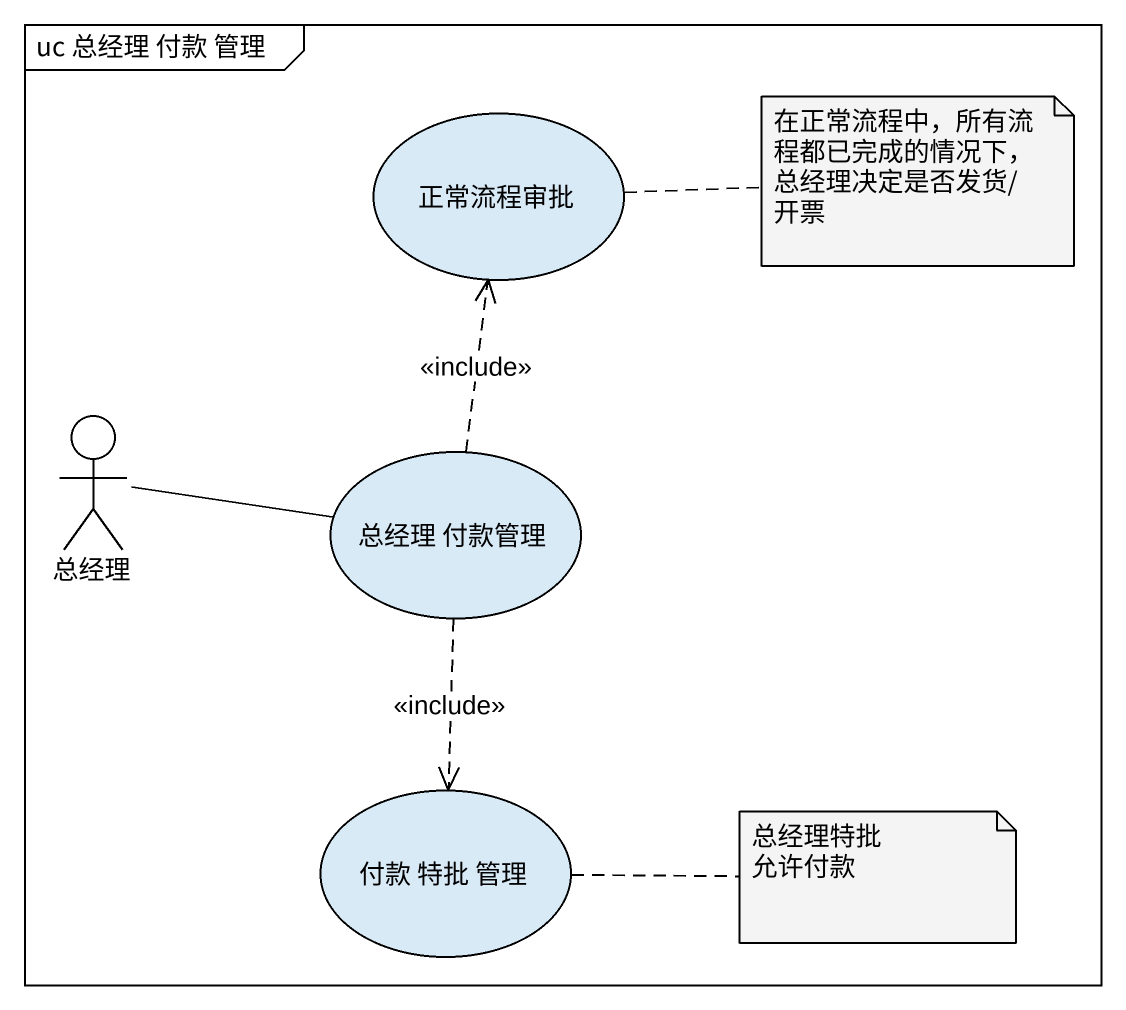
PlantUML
@startuml
mainframe uc 总经理 付款 管理
usecase 正常流程审批
actor 总经理
usecase "总经理 付款管理" as 总经理_付款管理
usecase "付款 特批 管理" as 付款_特批_管理
总经理 -right- 总经理_付款管理
总经理_付款管理 .up.> 正常流程审批 : <<include>>
总经理_付款管理 ..> 付款_特批_管理 : <<include>>
note right of 正常流程审批 : 在正常流程中，所有流程都已完成的情况下，总经理决定是否发货/开票
note right of 付款_特批_管理 : 总经理特批 允许付款
@enduml
